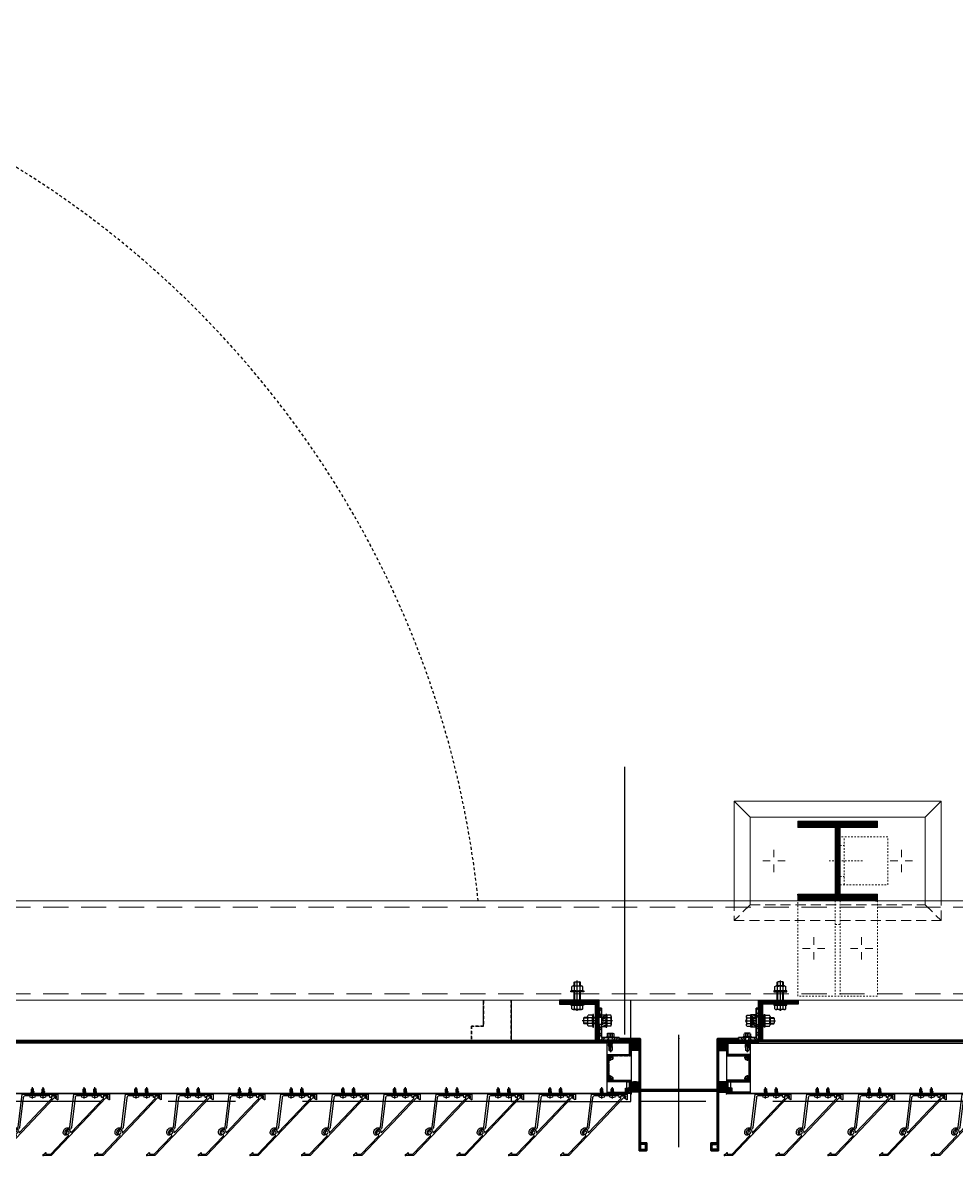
# Model space of a CAD drawing. Header units: millimetres. Extents: x -25371 to 2282244, y -90657 to 147824.
# Drawn here: x 1533170 to 1534343, y -5584 to -4162 of the extents above; entities that cross this region are included whole.
import ezdxf
from ezdxf.enums import TextEntityAlignment as Align

# ---------------------------------------------------------------- set-up
doc = ezdxf.new("R2010")
doc.units = ezdxf.units.MM
doc.set_wipeout_variables(frame=1)
for name, pattern in [('CENTER', [50.8, 31.75, -6.35, 6.35, -6.35]), ('HIDDEN', [9.525, 6.35, -3.175]), ('TA_GL_000.90000', [2.475, 0.9, -0.225, 0.225, -0.225, 0.9]), ('TA_HL_001.00000', [6.5, 3.55, -2.95]), ('XKITLINE00', [0]), ('XKITLINE02', [4, 2, -2])]:
    doc.linetypes.add(name, pattern=pattern)
for name, color, linetype in [('000 - 0_SYM_DWG_GRIDLINE_MAIN_COLOR_251', 7, 'Continuous'), ('000 - 0_SYM_DWG_SLOPE-SYM_TEXT_COLOR_3', 7, 'Continuous'), ('000 - EXISTING_BUILDING_MAIN_COLOR_1', 7, 'Continuous'), ('000 - EXISTING_BUILDING_MAIN_COLOR_2', 7, 'TA_HL_001.00000'), ('000 - EXISTING_STEEL-STRUCTURE_CUT_COLOR_4', 7, 'Continuous'), ('000 - EXISTING_STEEL-STRUCTURE_HATCH_', 7, 'Continuous'), ('000 - EXISTING_STEEL-STRUCTURE_HIDDEN_', 7, 'Continuous'), ('000 - EXISTING_STEEL-STRUCTURE_MAIN_COLOR_1', 7, 'Continuous'), ('000 - EXISTING_STEEL-STRUCTURE_MAIN_COLOR_2', 7, 'Continuous'), ('000 - EXISTING_STEEL-STRUCTURE_MAIN_COLOR_3', 7, 'Continuous'), ('000 - EXISTING_STEEL-STRUCTURE_WIPEOUT_', 7, 'Continuous'), ('000 - GRID', 7, 'CENTER'), ('000 - STRUCTURE_STEEL_ACCESORIES_MAIN_COLOR_2', 7, 'Continuous'), ('000 - STRUCTURE_STEEL_ACCESORIES_WIPEOUT_', 7, 'Continuous'), ('010 - ASPG_ACCESSORIES_HATCH_', 7, 'Continuous'), ('010 - ASPG_ACCESSORIES_MAIN_COLOR_1', 7, 'Continuous'), ('010 - ASPG_ACCESSORIES_SUB_COLOR_1', 7, 'Continuous'), ('010 - ASPG_ACCESSORIES_SUB_COLOR_2', 7, 'Continuous'), ('010 - ASPG_ACCESSORIES_SYMBOL_', 7, 'Continuous'), ('010 - ASPG_ACCESSORIES_WIPEOUT_', 7, 'Continuous'), ('010 - ASPG_EXTR_MAIN_COLOR_2', 7, 'Continuous'), ('010 - ASPG_FASTERN_MAIN_COLOR_1', 7, 'Continuous'), ('010 - ASPG_FASTERN_SUB_COLOR_2', 7, 'Continuous'), ('010 - ASPG_FASTERN_SUB_COLOR_3', 7, 'Continuous'), ('010 - ASPG_FRAMING_CUT_COLOR_4', 7, 'Continuous'), ('010 - ASPG_FRAMING_HATCH_', 7, 'Continuous'), ('010 - ASPG_FRAMING_MAIN_COLOR_2', 7, 'Continuous'), ('010 - ASPG_FRAMING_SUB_COLOR_2', 7, 'Continuous'), ('010 - ASPG_FRAMING_WIPEOUT_', 7, 'Continuous'), ('BOLT & SCREW', 7, 'Continuous')]:
    doc.layers.add(name, color=color, linetype=linetype)
for name, color, linetype, plot in [('000 - EXISTING_STEEL-STRUCTURE_DEF_SUB', 7, 'Continuous', False), ('010 - ASPG_EXTR_DEF_SUB', 7, 'Continuous', False), ('010 - ASPG_FASTERN_DEF_SUB', 7, 'Continuous', False), ('010 - ASPG_FRAMING_DEF_SUB', 7, 'Continuous', False)]:
    doc.layers.add(name, color=color, linetype=linetype, plot=plot)
doc.layers.add('12-GRID', color=7, linetype='CENTER', lineweight=13)
doc.layers.add('SCREW', color=7, linetype='Continuous', lineweight=5)
doc.styles.add('Arial', font='arial.ttf', dxfattribs={"height": 300})
doc.styles.add('TA', font='', dxfattribs={"height": 4.5})
doc.styles.get('TA').set_extended_font_data('Cordia New')
pattern_1 = [(270, (1257419.24324, -520041.6224), (0.65495992507, -1.1344238721), [0.7562825814, -1.5125651628]), (30, (1257419.24324, -520041.6224), (0.65495992936, 1.1344238696), [0.7562825814, -1.5125651628]), (330, (1257419.24324, -520041.6224), (1.30991985442, -2.48e-09), [-1.5125651628, 0.7562825814])]
pattern_2 = [(315, (1257419.4929, -520021.6224), (1.3369313545, 1.3369313545), []), (45, (1257419.4929, -520021.6224), (-1.3369313545, 1.3369313545), [])]
pattern_3 = [(270, (1257419.4425, -520043.9224), (0.65495992507, -1.1344238721), [0.7562825814, -1.5125651628]), (30, (1257419.4425, -520043.9224), (0.65495992936, 1.1344238696), [0.7562825814, -1.5125651628]), (330, (1257419.4425, -520043.9224), (1.30991985442, -2.48e-09), [-1.5125651628, 0.7562825814])]
pattern_4 = [(315, (1257419.1929, -520023.9224), (1.3369313545, 1.3369313545), []), (45, (1257419.1929, -520023.9224), (-1.3369313545, 1.3369313545), [])]
pattern_5 = [(45, (68845973.911, -106253.634), (-4.0411152545, 4.0411152545), []), (45, (68845976.6053, -106253.634), (-4.0411152545, 4.0411152545), [])]

# ---------------------------------------------------------------- blocks, each defined once
blk = doc.blocks.new('*U334')
at = {"layer": '000 - 0_SYM_DWG_GRIDLINE_MAIN_COLOR_251', "color": 7, "linetype": 'ByBlock', "ltscale": 5}
blk.add_line((2, 0), (-340.667, 0), dxfattribs=at)
at = {"color": 7, "style": 'TA', "flags": 1}
blk.add_attdef('LOCATION', (6, -6), '', height=4.5, rotation=270, dxfattribs=at)
at = {"layer": '000 - 0_SYM_DWG_SLOPE-SYM_TEXT_COLOR_3', "color": 7, "style": 'Arial'}
blk.add_attdef('GRID-HEAD', text='', height=4, rotation=360, dxfattribs=at).set_placement((21.736, 0), align=Align.MIDDLE_CENTER)
blk = doc.blocks.new('C-1-VS01_REV00_20260615-121114_LOPF_DIMS')
at = {"layer": '000 - GRID', "color": 7, "linetype": 'TA_GL_000.90000', "xscale": 75, "yscale": 75, "zscale": 75}
blk.add_blockref('*U334', (13000, 3300), dxfattribs=at)
blk = doc.blocks.new('*U2483')
at = {"layer": '12-GRID', "color": 7, "linetype": 'CENTER'}
for p, q in [((0, -6.2), (0, 2.2)), ((-4.2, -2), (4.2, -2))]:
    blk.add_line(p, q, dxfattribs=at)
at = {"layer": 'BOLT & SCREW', "color": 7}
for p, q in [((-0.6, -1.8), (-1.8, -1.6)), ((-0.6, -2.2), (-1.8, -2.4)), ((-0.5, -1.8), (-0.9, -1.6)), ((-0.5, -2.2), (-0.9, -2.4)), ((-0.2, -1.4), (-0.4, -0.2)), ((-0.2, -1.5), (-0.4, -1.1)), ((-0.2, -2.5), (-0.4, -2.9)), ((-0.2, -2.6), (-0.4, -3.8)), ((0.2, -1.4), (0.4, -0.2)), ((0.2, -1.5), (0.4, -1.1)), ((0.4, -2.9), (0.2, -2.5)), ((0.2, -2.6), (0.4, -3.8)), ((0.5, -1.8), (0.9, -1.6)), ((0.5, -2.2), (0.9, -2.4)), ((0.6, -1.8), (1.8, -1.6)), ((0.6, -2.2), (1.8, -2.4))]:
    blk.add_line(p, q, dxfattribs=at)
for points in [[(-1.8, -1.6), (-0.9, -1.6, 0.414214), (-0.4, -1.1), (-0.4, -0.2), (0.4, -0.2), (0.4, -1.1, 0.414214), (0.9, -1.6), (1.8, -1.6), (1.8, -2.4), (0.9, -2.4, 0.414214), (0.4, -2.9), (0.4, -3.8), (-0.4, -3.8), (-0.4, -2.9, 0.414214), (-0.9, -2.4), (-1.8, -2.4)], [(0.2, -2.5, -0.414214), (0.5, -2.2), (0.6, -2.2), (0.6, -1.8), (0.5, -1.8, -0.414214), (0.2, -1.5), (0.2, -1.4), (-0.2, -1.4), (-0.2, -1.5, -0.414214), (-0.5, -1.8), (-0.6, -1.8), (-0.6, -2.2), (-0.5, -2.2, -0.414214), (-0.2, -2.5), (-0.2, -2.6), (0.2, -2.6)]]:
    blk.add_lwpolyline(points, format="xyb", close=True, dxfattribs=at)
blk.add_circle((0, -2), 3.5, dxfattribs=at)
blk = doc.blocks.new('000_ASPG_TYP_FILES_20260218-010703_FRAME_EXTR_')
at = {"layer": '010 - ASPG_FRAMING_HATCH_'}
h = blk.add_hatch(dxfattribs=at)
h.set_pattern_fill('ANSI32', scale=0.1, angle=180)
edge = h.paths.add_edge_path()
edge.add_line((2, 16), (2, 2))
edge.add_line((2, 2), (39.7, 2))
edge.add_arc((39.7, 1.7), 0.3, 0, 90, ccw=False)
edge.add_line((40, 1.7), (40, 0.3))
edge.add_arc((39.7, 0.3), 0.3, -90, 0, ccw=False)
edge.add_line((39.7, 0), (0.3, 0))
edge.add_arc((0.3, 0.3), 0.3, 180, 270, ccw=False)
edge.add_line((0, 0.3), (0, 17.7))
edge.add_arc((0.3, 17.7), 0.3, 90, 180, ccw=False)
edge.add_line((0.3, 18), (22.6, 18))
edge.add_arc((22.6, 18.5), 0.5, 270, 380.2095)
edge.add_arc((26.2, 19.8), 3.35, 182.0638, 200.2095, ccw=False)
edge.add_arc((23.6, 19.7), 0.76, 2.0638, 182.0638, ccw=False)
edge.add_arc((26.2, 19.8), 1.83, 182.0638, 447.9362)
edge.add_arc((26.3, 22.4), 0.76, 87.9362, 267.9362, ccw=False)
edge.add_arc((26.2, 19.8), 3.35, 69.7905, 87.9362, ccw=False)
edge.add_arc((27.5, 23.4), 0.5, 249.7905, 360)
edge.add_line((28, 23.4), (28, 26.7))
edge.add_line((28, 26.7), (28.5, 27.2))
edge.add_line((28.5, 27.2), (28, 27.7))
edge.add_line((28, 27.7), (28, 38.6))
edge.add_line((28, 38.6), (28.5, 39.1))
edge.add_line((28.5, 39.1), (28, 39.6))
edge.add_line((28, 39.6), (28, 42.9))
edge.add_arc((27.5, 42.9), 0.5, 0, 110.2095)
edge.add_arc((26.2, 46.5), 3.35, 272.0638, 290.2095, ccw=False)
edge.add_arc((26.3, 43.9), 0.76, 92.0638, 272.0638, ccw=False)
edge.add_arc((26.2, 46.5), 1.83, 272.0638, 537.9362)
edge.add_arc((23.6, 46.6), 0.76, 177.9362, 357.9362, ccw=False)
edge.add_arc((26.2, 46.5), 3.35, 159.7905, 177.9362, ccw=False)
edge.add_arc((22.6, 47.8), 0.5, 339.7905, 450)
edge.add_line((22.6, 48.3), (0.3, 48.3))
edge.add_arc((0.3, 48.6), 0.3, 180, 270, ccw=False)
edge.add_line((0, 48.6), (0, 60))
edge.add_arc((0.3, 60), 0.3, 90, 180, ccw=False)
edge.add_line((0.3, 60.3), (5, 60.3))
edge.add_line((5, 60.3), (5, 65))
edge.add_arc((5.3, 65), 0.3, 90, 180, ccw=False)
edge.add_line((5.3, 65.3), (30, 65.3))
edge.add_line((30, 65.3), (30, 63.6))
edge.add_arc((29.7, 63.6), 0.3, -90, 0, ccw=False)
edge.add_line((29.7, 63.3), (7.3, 63.3))
edge.add_arc((7.3, 63), 0.3, 90, 180)
edge.add_line((7, 63), (7, 58.3))
edge.add_line((7, 58.3), (2.3, 58.3))
edge.add_arc((2.3, 58), 0.3, 90, 180)
edge.add_line((2, 58), (2, 50.6))
edge.add_arc((2.3, 50.6), 0.3, 180, 270)
edge.add_line((2.3, 50.3), (29.7, 50.3))
edge.add_arc((29.7, 50), 0.3, 0, 90, ccw=False)
edge.add_line((30, 50), (30, 26.7))
edge.add_line((30, 26.7), (30, 16.3))
edge.add_arc((29.7, 16.3), 0.3, -90, 0, ccw=False)
edge.add_line((29.7, 16), (2, 16))
at = {"layer": '010 - ASPG_FRAMING_CUT_COLOR_4', "color": 7}
blk.add_lwpolyline([(2, 16), (2, 2), (39.7, 2, -0.414214), (40, 1.7), (40, 0.3, -0.414214), (39.7, 0), (0.3, 0, -0.414214), (0, 0.3), (0, 17.7, -0.414214), (0.3, 18), (22.6, 18, 0.52173), (23, 18.7, -0.079342), (22.8, 19.7, -1), (24.3, 19.8, 2.296346), (26.2, 21.7, -1), (26.3, 23.2, -0.079342), (27.3, 23, 0.52173), (28, 23.4), (28, 26.7), (28.5, 27.2), (28, 27.7), (28, 38.6), (28.5, 39.1), (28, 39.6), (28, 42.9, 0.52173), (27.3, 43.3, -0.079342), (26.3, 43.1, -1), (26.2, 44.6, 2.296346), (24.3, 46.5, -1), (22.8, 46.6, -0.079342), (23, 47.6, 0.52173), (22.6, 48.3), (0.3, 48.3, -0.414214), (0, 48.6), (0, 60, -0.414214), (0.3, 60.3), (5, 60.3), (5, 65, -0.414214), (5.3, 65.3), (30, 65.3), (30, 63.6, -0.414214), (29.7, 63.3), (7.3, 63.3, 0.414214), (7, 63), (7, 58.3), (2.3, 58.3, 0.414214), (2, 58), (2, 50.6, 0.414214), (2.3, 50.3), (29.7, 50.3, -0.414214), (30, 50), (30, 26.7), (30, 16.3, -0.414214), (29.7, 16)], format="xyb", close=True, dxfattribs=at)
at = {"color": 7}
for p in [(26.2, 48.5), (26.2, 21.8)]:
    blk.add_blockref('*U2483', p, dxfattribs=at)
blk = doc.blocks.new('*U2490')
at = {"layer": '010 - ASPG_FRAMING_HATCH_', "transparency": 33554585}
h = blk.add_hatch(dxfattribs=at)
h.set_pattern_fill('ANSI32', scale=0.25)
edge = h.paths.add_edge_path()
edge.add_line((2, -50), (2, -75))
edge.add_line((2, -75), (0, -75))
edge.add_line((0, -75), (0, -49))
edge.add_arc((1, -49), 1, 90, 180, ccw=False)
edge.add_line((1, -48), (63, -48))
edge.add_arc((63, -47), 1, 270, 360)
edge.add_line((64, -47), (64, 47))
edge.add_arc((63, 47), 1, 0, 90)
edge.add_line((63, 48), (1, 48))
edge.add_arc((1, 49), 1, 180, 270, ccw=False)
edge.add_line((0, 49), (0, 75))
edge.add_line((0, 75), (2, 75))
edge.add_line((2, 75), (2, 50))
edge.add_line((2, 50), (141, 50))
edge.add_line((141, 50), (141, 41))
edge.add_arc((140, 41), 1, 270, 360, ccw=False)
edge.add_line((140, 40), (132, 40))
edge.add_arc((132, 41), 1, 180, 270, ccw=False)
edge.add_line((131, 41), (131, 47))
edge.add_arc((130, 47), 1, 0, 90)
edge.add_line((130, 48), (67, 48))
edge.add_arc((67, 47), 1, 90, 180)
edge.add_line((66, 47), (66, -47))
edge.add_arc((67, -47), 1, 180, 270)
edge.add_line((67, -48), (130, -48))
edge.add_arc((130, -47), 1, 270, 360)
edge.add_line((131, -47), (131, -41))
edge.add_arc((132, -41), 1, 90, 180, ccw=False)
edge.add_line((132, -40), (140, -40))
edge.add_arc((140, -41), 1, 0, 90, ccw=False)
edge.add_line((141, -41), (141, -50))
edge.add_line((141, -50), (2, -50))
h.paths.add_polyline_path([(139, 48), (139, 42), (133, 42), (133, 48)], flags=16)
h.paths.add_polyline_path([(139, -48), (139, -42), (133, -42), (133, -48)], flags=16)
at = {"layer": '010 - ASPG_FRAMING_HATCH_'}
h = blk.add_hatch(dxfattribs=at)
h.set_pattern_fill('ANSI37', scale=0.595498, angle=-90)
h.set_pattern_definition(pattern_4)
edge = h.paths.add_edge_path()
edge.add_ellipse((11.5, 55), major_axis=(0, -5), ratio=0.644482, start_angle=180, end_angle=360, ccw=False)
edge.add_line((11.5, 60), (2, 60))
edge.add_arc((-7.9, 55), 11.1, -26.7963, 26.7963, ccw=False)
edge.add_line((2, 50), (11.5, 50))
h = blk.add_hatch(dxfattribs=at)
h.set_pattern_fill('HONEY', scale=0.238199, angle=-90)
h.set_pattern_definition(pattern_3)
edge = h.paths.add_edge_path()
edge.add_ellipse((11.8, 55), major_axis=(0, -5), ratio=0.644482, start_angle=0, end_angle=360, ccw=False)
h = blk.add_hatch(dxfattribs=at)
h.set_pattern_fill('HONEY', scale=0.238199, angle=-90)
h.set_pattern_definition(pattern_1)
edge = h.paths.add_edge_path()
edge.add_ellipse((57.5, 55), major_axis=(0, -5), ratio=0.644482, start_angle=0, end_angle=360)
h = blk.add_hatch(dxfattribs=at)
h.set_pattern_fill('ANSI37', scale=0.595498, angle=-90)
h.set_pattern_definition(pattern_2)
edge = h.paths.add_edge_path()
edge.add_ellipse((57.8, 55), major_axis=(0, -5), ratio=0.644482, start_angle=0, end_angle=180)
edge.add_line((57.8, 60), (62, 60))
edge.add_arc((62, 60.3), 0.3, -90, 0)
edge.add_line((62.3, 60.3), (62.3, 61))
edge.add_line((62.3, 61), (61.8, 61.5))
edge.add_line((61.8, 61.5), (62.3, 62))
edge.add_line((62.3, 62), (61.8, 62.5))
edge.add_line((61.8, 62.5), (62.3, 63))
edge.add_line((62.3, 63), (61.8, 63.5))
edge.add_line((61.8, 63.5), (62.3, 64))
edge.add_line((62.3, 64), (62.3, 65))
edge.add_line((62.3, 65), (63.3, 65))
edge.add_line((63.3, 65), (63.8, 65.5))
edge.add_line((63.8, 65.5), (64.3, 65))
edge.add_line((64.3, 65), (64.8, 65.5))
edge.add_line((64.8, 65.5), (65.3, 65))
edge.add_line((65.3, 65), (65.8, 65.5))
edge.add_line((65.8, 65.5), (66.3, 65))
edge.add_line((66.3, 65), (67, 65))
edge.add_arc((67, 65.3), 0.3, -90, 0)
edge.add_line((67.3, 65.3), (67.3, 60))
edge.add_arc((77.2, 55), 11.1, 153.2037, 206.7963)
edge.add_line((67.3, 50), (57.8, 50))
h = blk.add_hatch(dxfattribs=at)
h.set_pattern_fill('ANSI37', scale=0.595498, angle=-90)
h.set_pattern_definition(pattern_4)
edge = h.paths.add_edge_path()
edge.add_ellipse((11.5, -55), major_axis=(0, 5), ratio=0.644482, start_angle=0, end_angle=180)
edge.add_line((11.5, -60), (2, -60))
edge.add_arc((-7.9, -55), 11.1, 333.2037, 386.7963)
edge.add_line((2, -50), (11.5, -50))
h = blk.add_hatch(dxfattribs=at)
h.set_pattern_fill('HONEY', scale=0.238199, angle=-90)
h.set_pattern_definition(pattern_3)
edge = h.paths.add_edge_path()
edge.add_ellipse((11.8, -55), major_axis=(0, 5), ratio=0.644482, start_angle=0, end_angle=360)
h = blk.add_hatch(dxfattribs=at)
h.set_pattern_fill('HONEY', scale=0.238199, angle=-90)
h.set_pattern_definition(pattern_1)
edge = h.paths.add_edge_path()
edge.add_ellipse((57.5, -55), major_axis=(0, 5), ratio=0.644482, start_angle=0, end_angle=360, ccw=False)
h = blk.add_hatch(dxfattribs=at)
h.set_pattern_fill('ANSI37', scale=0.595498, angle=-90)
h.set_pattern_definition(pattern_2)
edge = h.paths.add_edge_path()
edge.add_ellipse((57.8, -55), major_axis=(0, 5), ratio=0.644482, start_angle=180, end_angle=360, ccw=False)
edge.add_line((57.8, -60), (62, -60))
edge.add_arc((62, -60.3), 0.3, 360, 450, ccw=False)
edge.add_line((62.3, -60.3), (62.3, -61))
edge.add_line((62.3, -61), (61.8, -61.5))
edge.add_line((61.8, -61.5), (62.3, -62))
edge.add_line((62.3, -62), (61.8, -62.5))
edge.add_line((61.8, -62.5), (62.3, -63))
edge.add_line((62.3, -63), (61.8, -63.5))
edge.add_line((61.8, -63.5), (62.3, -64))
edge.add_line((62.3, -64), (62.3, -65))
edge.add_line((62.3, -65), (63.3, -65))
edge.add_line((63.3, -65), (63.8, -65.5))
edge.add_line((63.8, -65.5), (64.3, -65))
edge.add_line((64.3, -65), (64.8, -65.5))
edge.add_line((64.8, -65.5), (65.3, -65))
edge.add_line((65.3, -65), (65.8, -65.5))
edge.add_line((65.8, -65.5), (66.3, -65))
edge.add_line((66.3, -65), (67, -65))
edge.add_arc((67, -65.3), 0.3, 360, 450, ccw=False)
edge.add_line((67.3, -65.3), (67.3, -60))
edge.add_arc((77.2, -55), 11.1, 153.2037, 206.7963, ccw=False)
edge.add_line((67.3, -50), (57.8, -50))
at = {"layer": '010 - ASPG_FASTERN_DEF_SUB', "color": 7}
blk.add_point((0, 0), dxfattribs=at)
at = {"layer": '010 - ASPG_FRAMING_CUT_COLOR_4', "color": 7}
blk.add_lwpolyline([(2, -50), (2, -75), (0, -75), (0, -49, -0.414214), (1, -48), (63, -48, 0.414214), (64, -47), (64, 47, 0.414214), (63, 48), (1, 48, -0.414214), (0, 49), (0, 75), (2, 75), (2, 50), (141, 50), (141, 41, -0.414214), (140, 40), (132, 40, -0.414214), (131, 41), (131, 47, 0.414214), (130, 48), (67, 48, 0.414214), (66, 47), (66, -47, 0.414214), (67, -48), (130, -48, 0.414214), (131, -47), (131, -41, -0.414214), (132, -40), (140, -40, -0.414214), (141, -41), (141, -50)], format="xyb", close=True, dxfattribs=at)
for points in [[(139, 48), (139, 42), (133, 42), (133, 48)], [(139, -48), (139, -42), (133, -42), (133, -48)]]:
    blk.add_lwpolyline(points, close=True, dxfattribs=at)
at = {"layer": '010 - ASPG_FRAMING_DEF_SUB', "color": 7, "transparency": 33554508}
blk.add_line((136.5, 0), (-4.5, 0), dxfattribs=at)
at = {"layer": '010 - ASPG_FRAMING_DEF_SUB', "color": 7, "transparency": 33554457}
for points in [[(2, 50), (15, 50), (15, 60), (2, 60)], [(54.3, 50), (67.3, 50), (67.3, 65.5), (54.3, 65.5)], [(2, -50), (15, -50), (15, -60), (2, -60)], [(54.3, -50), (67.3, -50), (67.3, -65.5), (54.3, -65.5)]]:
    blk.add_lwpolyline(points, close=True, dxfattribs=at)
at = {"layer": '010 - ASPG_FRAMING_SUB_COLOR_2', "color": 7}
for points in [[(11.8, 50), (2, 50, 0.238199), (2, 60), (11.8, 60)], [(57.5, 50), (67.3, 50, -0.238199), (67.3, 60), (67.3, 65.3, -0.414214), (67, 65), (66.3, 65), (65.8, 65.5), (65.3, 65), (64.8, 65.5), (64.3, 65), (63.8, 65.5), (63.3, 65), (62.3, 65), (62.3, 64), (61.8, 63.5), (62.3, 63), (61.8, 62.5), (62.3, 62), (61.8, 61.5), (62.3, 61), (62.3, 60.3, -0.414214), (62, 60), (57.5, 60)], [(11.8, -50), (2, -50, -0.238199), (2, -60), (11.8, -60)], [(57.5, -50), (67.3, -50, 0.238199), (67.3, -60), (67.3, -65.3, 0.414214), (67, -65), (66.3, -65), (65.8, -65.5), (65.3, -65), (64.8, -65.5), (64.3, -65), (63.8, -65.5), (63.3, -65), (62.3, -65), (62.3, -64), (61.8, -63.5), (62.3, -63), (61.8, -62.5), (62.3, -62), (61.8, -61.5), (62.3, -61), (62.3, -60.3, 0.414214), (62, -60), (57.5, -60)]]:
    blk.add_lwpolyline(points, format="xyb", dxfattribs=at)
at = {"layer": '010 - ASPG_FRAMING_SUB_COLOR_2', "color": 7, "extrusion": (0, 0, -1)}
for centre, major_axis in [((11.8, 55), (0, -5)), ((57.5, -55), (0, 5))]:
    blk.add_ellipse(centre, major_axis=major_axis, ratio=0.644482, dxfattribs=at)
at = {"layer": '010 - ASPG_FRAMING_SUB_COLOR_2', "color": 7}
for centre, major_axis in [((57.5, 55), (0, -5)), ((11.8, -55), (0, 5))]:
    blk.add_ellipse(centre, major_axis=major_axis, ratio=0.644482, dxfattribs=at)
blk = doc.blocks.new('PZG35-9D5')
at = {"layer": '010 - ASPG_FASTERN_MAIN_COLOR_1', "color": 7}
for p, q in [((-1.4, 0), (-1.4, -1.1)), ((0, 3.7), (0, -10.5)), ((1.4, 0), (1.4, -0.6)), ((-1.9, -1.4), (1.9, -0.9)), ((-1.9, -1.4), (-1.4, -1.1)), ((-1.9, -1.4), (-1.4, -1.7)), ((-1.9, -2.7), (1.9, -2.2)), ((-1.9, -2.7), (-1.4, -2.4)), ((-1.9, -2.7), (-1.4, -3)), ((-1.9, -4), (-1.4, -3.7)), ((-1.9, -4), (-1, -3.9)), ((-1.9, -4), (-1.4, -4.3)), ((-1.4, -1.1), (1.4, -0.6)), ((-1.4, -1.7), (1.4, -1.2)), ((-1.4, -1.7), (-1.4, -2.4)), ((-1.4, -2.4), (1.4, -1.9)), ((-1.4, -3), (1.4, -2.5)), ((-1.4, -3), (-1.4, -3.7)), ((-1.4, -3.7), (-0.8, -3.6)), ((-1.4, -4.3), (-1.4, -8.1)), ((-1.4, -4.3), (-1.2, -4.3)), ((0, -9.5), (-1.4, -8.1)), ((0, -9.5), (1.4, -8.1)), ((0.6, -3.3), (1.4, -3.2)), ((0.7, -3.7), (1.9, -3.5)), ((0.7, -3.9), (1.4, -3.8)), ((0.7, -4.6), (1.4, -4.5)), ((0.7, -5), (1.9, -4.8)), ((0.7, -5.2), (1.4, -5.1)), ((1.9, -0.9), (1.4, -0.6)), ((1.9, -0.9), (1.4, -1.2)), ((1.4, -1.2), (1.4, -1.9)), ((1.9, -2.2), (1.4, -1.9)), ((1.9, -2.2), (1.4, -2.5)), ((1.4, -2.5), (1.4, -3.2)), ((1.9, -3.5), (1.4, -3.2)), ((1.9, -3.5), (1.4, -3.8)), ((1.4, -3.8), (1.4, -4.5)), ((1.9, -4.8), (1.4, -4.5)), ((1.9, -4.8), (1.4, -5.1)), ((1.4, -5.1), (1.4, -8.1))]:
    blk.add_line(p, q, dxfattribs=at)
blk.add_lwpolyline([(0, -9.5), (0.7, -5.2), (0.7, -3.6, 0.417657), (0.4, -3.3, 0.108102), (-0.8, -3.6), (-1.4, -4.7)], format="xyb", dxfattribs=at)
blk = doc.blocks.new('*U2484')
at = {"layer": 'SCREW', "color": 7}
blk.add_lwpolyline([(3, 1.8, 0.09906), (0.8, 2.5), (0.8, 2.3), (-0.8, 2.3), (-0.8, 2.5, 0.09906), (-3, 1.8, 0.266588), (-3.5, 1), (-3.5, 0.2, 0.414214), (-3.3, 0), (3.3, 0, 0.414214), (3.5, 0.2), (3.5, 1, 0.266588)], format="xyb", close=True, dxfattribs=at)
blk.add_blockref('PZG35-9D5', (0, 0), dxfattribs=at)
blk = doc.blocks.new('*U2491')
at = {"color": 7}
blk.add_point((0, 0), dxfattribs=at)
at = {"layer": '010 - ASPG_ACCESSORIES_MAIN_COLOR_1', "color": 7}
blk.add_lwpolyline([(-39.7, -0.6, 0.414214), (-40, -0.9), (-40, -7.4, 0.57735), (-39.7, -7.6), (-36.6, -5.8, 0.767327), (-36.8, -5.3), (-37.9, -5.3, -0.414214), (-38.2, -5), (-38.2, -2.8, -0.414214), (-38, -2.6), (-32.2, -2.6, -0.388879), (-32, -2.8), (-31.8, -4.3, 0.388879), (-31.3, -4.8), (-30.3, -4.8, 0.414214), (-30, -4.5), (-30, -2.9, -0.414214), (-29.7, -2.6), (0.4, -2.6, -0.378969), (3.4, -5.2), (8, -42.5, 0.446593), (11.6, -45.1, -0.489802), (16.1, -48.7), (16.1, -49.4, -0.18248), (15.8, -50, -0.267949), (15.3, -50.2, 1.122115), (15.1, -52.3, 0.405004), (18.1, -49.4), (18.1, -48.7, 0.489805), (11.2, -43.1, -0.446597), (9.9, -42.3), (4.9, -0.8, 0.364176), (4.6, -0.6)], format="xyb", close=True, dxfattribs=at)
at = {"layer": '010 - ASPG_EXTR_DEF_SUB', "color": 7}
for p in [(-40, -0.5), (43.4, -76.9), (43.4, -77.5)]:
    blk.add_point(p, dxfattribs=at)
at = {"layer": '010 - ASPG_EXTR_MAIN_COLOR_2', "color": 7}
blk.add_lwpolyline([(11.4, -48.2), (11.5, -47.4), (12.2, -47.6), (12.3, -46.8, -0.535538), (14.2, -49.2, 0.991572), (15.7, -49.6, 1.157025), (8.8, -48.8, -0.688558), (8.3, -49), (-17.1, -22.2), (-32.3, -6.1), (-32.3, -2.9, 0.414312), (-32.6, -2.6), (-37.5, -2.6, 0.414116), (-37.8, -2.9), (-37.8, -4.3, 0.414214), (-37.5, -4.6), (-36, -4.6, -0.205895), (-35.8, -4.7), (33.2, -77.5), (43.1, -77.5, 0.668179), (43.4, -77), (40.5, -74.2, 0.668179), (40, -74.4), (40, -76), (33.9, -76), (11.9, -52.8, -0.558354), (12.1, -52, 0.766275), (12, -50.4, -0.438583), (10.7, -48.1)], format="xyb", close=True, dxfattribs=at)
at = {"layer": 'SCREW', "color": 7, "rotation": 180}
for p in [(-21.6, -2.5), (-8.2, -2.5)]:
    blk.add_blockref('*U2484', p, dxfattribs=at)
blk = doc.blocks.new('*U1816')
at = {"color": 7}
blk.add_wipeout([(1182, 4), (60, 4), (60, 69.3), (1182, 69.3)], dxfattribs=at).dxf.layer = '010 - ASPG_FRAMING_WIPEOUT_'
blk.add_point((60, 69.5), dxfattribs=at)
at = {"layer": '010 - ASPG_FRAMING_MAIN_COLOR_2', "color": 7}
blk.add_lwpolyline([(1152, 69.3), (90, 69.3), (90, 6), (1152, 6)], close=True, dxfattribs=at)
at = {"layer": '010 - ASPG_FRAMING_SUB_COLOR_2', "color": 7}
for points in [[(1182, 4), (60, 4), (60, 69.3), (1182, 69.3)], [(60, 2), (60, 4), (1182, 4), (1182, 2)]]:
    blk.add_lwpolyline(points, close=True, dxfattribs=at)
at = {"color": 7, "rotation": 180}
for p in [(100.8, 69.3), (165.8, 69.3), (230.8, 69.3), (295.8, 69.3), (360.8, 69.3)]:
    blk.add_blockref('*U2491', p, dxfattribs=at)
at = {"color": 7, "transparency": 33554559, "xscale": -1, "rotation": 270}
blk.add_blockref('*U2490', (0, 0), dxfattribs=at)
at = {"color": 7}
blk.add_blockref('000_ASPG_TYP_FILES_20260218-010703_FRAME_EXTR_', (60, 4), dxfattribs=at)
blk = doc.blocks.new('*U2157')
at = {"color": 7}
blk.add_wipeout([(1440, 4), (60, 4), (60, 69.3), (1440, 69.3)], dxfattribs=at).dxf.layer = '010 - ASPG_FRAMING_WIPEOUT_'
blk.add_point((60, 69.5), dxfattribs=at)
at = {"layer": '010 - ASPG_FRAMING_MAIN_COLOR_2', "color": 7}
blk.add_lwpolyline([(1410, 69.3), (90, 69.3), (90, 6), (1410, 6)], close=True, dxfattribs=at)
at = {"layer": '010 - ASPG_FRAMING_SUB_COLOR_2', "color": 7}
for points in [[(1440, 4), (60, 4), (60, 69.3), (1440, 69.3)], [(60, 2), (60, 4), (1440, 4), (1440, 2)]]:
    blk.add_lwpolyline(points, close=True, dxfattribs=at)
at = {"color": 7, "xscale": -1, "rotation": 180}
for p in [(105, 69.3), (170, 69.3), (235, 69.3), (300, 69.3), (365, 69.3), (430, 69.3), (495, 69.3), (560, 69.3), (625, 69.3), (690, 69.3), (755, 69.3), (820, 69.3)]:
    blk.add_blockref('*U2491', p, dxfattribs=at)
at = {"color": 7, "transparency": 33554559, "xscale": -1, "rotation": 270}
blk.add_blockref('*U2490', (0, 0), dxfattribs=at)
at = {"color": 7}
blk.add_blockref('000_ASPG_TYP_FILES_20260218-010703_FRAME_EXTR_', (60, 4), dxfattribs=at)
blk = doc.blocks.new('C-1-VS01_REV00_20260616-005436_LOPF_ASPG')
at = {"color": 7, "xscale": -1, "rotation": 180}
blk.add_blockref('*U1816', (8560, 3379.3), dxfattribs=at)
at = {"color": 7, "rotation": 180}
blk.add_blockref('*U2157', (8560, 3379.3), dxfattribs=at)
blk = doc.blocks.new('LOUVER DOOR - 1300x2150 mm-5354091-2505-01 EGRESS LEVEL PLAN')
at = {"layer": '000 - EXISTING_BUILDING_MAIN_COLOR_2', "color": 7}
for p, q in [((-650, 28.6), (-600, 28.6)), ((-650, -71.3), (-650, 28.6)), ((-600, 28.6), (-600, -26.3)), ((-615, -26.3), (-615, -71.3)), ((-600, -26.3), (-615, -26.3)), ((-615, -71.3), (-650, -71.3)), ((-612.9, -128.3), (-612.8, -129.5))]:
    blk.add_line(p, q, dxfattribs=at)
at = {"layer": '000 - EXISTING_BUILDING_MAIN_COLOR_2', "color": 7, "lineweight": 35}
for p, q in [((-650, 28.6), (-650, -71.3)), ((-600, 28.6), (-650, 28.6)), ((-600, -26.3), (-600, 28.6)), ((-615, -71.3), (-615, -26.3)), ((-615, -26.3), (-600, -26.3)), ((-650, -71.3), (-615, -71.3))]:
    blk.add_line(p, q, dxfattribs=at)
at = {"layer": '000 - EXISTING_BUILDING_MAIN_COLOR_2', "color": 7}
for start, end in [(180, 183.197), (183.5022, 270)]:
    blk.add_arc((615, -56.3), 1230, start, end, dxfattribs=at)
blk = doc.blocks.new('A$C4b8f3cd2')
at = {"layer": '000 - EXISTING_BUILDING_MAIN_COLOR_1', "color": 7}
for p, q in [((8499.5, 3450), (8349.5, 3450)), ((8349.5, 3450), (8349.5, 3375)), ((8499.5, 3375), (8499.5, 3450)), ((8349.5, 3375), (8349.5, 3300)), ((8499.5, 3300), (8499.5, 3375)), ((8349.5, 3300), (8499.5, 3300))]:
    blk.add_line(p, q, dxfattribs=at)
at = {"layer": '000 - EXISTING_BUILDING_MAIN_COLOR_2', "color": 7, "rotation": 180}
blk.add_blockref('LOUVER DOOR - 1300x2150 mm-5354091-2505-01 EGRESS LEVEL PLAN', (7699.5, 3368.6), dxfattribs=at)
blk = doc.blocks.new('C-1-VS01_REV00_20260628-183840_LOPF_STEEL-FRAME_')
at = {"layer": '000 - EXISTING_STEEL-STRUCTURE_HIDDEN_', "color": 7, "linetype": 'XKITLINE02', "lineweight": 0}
for p, q in [((8756.5, 3632.3), (8756.5, 3572.3)), ((8762.5, 3632.3), (8762.5, 3572.3)), ((8762.5, 3621.8), (8767.5, 3621.8)), ((8748.6, 3602.3), (8791.5, 3602.3)), ((8762.5, 3609.3), (8756.5, 3609.3)), ((8756.5, 3609.3), (8762.5, 3609.3)), ((8762.5, 3595.3), (8756.5, 3595.3)), ((8756.5, 3595.3), (8762.5, 3595.3)), ((8762.5, 3582.8), (8767.5, 3582.8))]:
    blk.add_line(p, q, dxfattribs=at)
at = {"layer": '000 - EXISTING_STEEL-STRUCTURE_HIDDEN_', "color": 7, "linetype": 'XKITLINE00', "lineweight": 0}
for p, q in [((8679.5, 3616.3), (8679.5, 3607)), ((8679.5, 3616.3), (8679.5, 3607)), ((8839.5, 3616.3), (8839.5, 3607)), ((8839.5, 3616.3), (8839.5, 3607)), ((8665.5, 3602.3), (8674.9, 3602.3)), ((8665.5, 3602.3), (8674.9, 3602.3)), ((8693.5, 3602.3), (8684.2, 3602.3)), ((8693.5, 3602.3), (8684.2, 3602.3)), ((8825.5, 3602.3), (8834.9, 3602.3)), ((8825.5, 3602.3), (8834.9, 3602.3)), ((8853.5, 3602.3), (8844.2, 3602.3)), ((8853.5, 3602.3), (8844.2, 3602.3)), ((8679.5, 3588.3), (8679.5, 3597.6)), ((8679.5, 3588.3), (8679.5, 3597.6)), ((8839.5, 3588.3), (8839.5, 3597.6)), ((8839.5, 3588.3), (8839.5, 3597.6))]:
    blk.add_line(p, q, dxfattribs=at)
at = {"layer": '000 - EXISTING_STEEL-STRUCTURE_MAIN_COLOR_1', "color": 7, "linetype": 'XKITLINE02', "lineweight": 0}
blk.add_line((8767.5, 3572.3), (8767.5, 3632.3), dxfattribs=at)
blk.add_lwpolyline([(8762.5, 3572.3), (8822.5, 3572.3), (8822.5, 3632.3), (8762.5, 3632.3)], dxfattribs=at)
at = {"layer": '000 - EXISTING_STEEL-STRUCTURE_MAIN_COLOR_2', "color": 7, "lineweight": 0}
for p, q in [((8629.5, 3677.3), (8649.5, 3657.3)), ((8889.5, 3677.3), (8869.5, 3657.3))]:
    blk.add_line(p, q, dxfattribs=at)
at = {"color": 7}
blk.add_wipeout([(9702, 3552.3), (9702, 3427.3), (6999.5, 3427.3), (6999.5, 3552.3)], dxfattribs=at).dxf.layer = '000 - EXISTING_STEEL-STRUCTURE_WIPEOUT_'
at = {"layer": '000 - EXISTING_STEEL-STRUCTURE_HATCH_'}
h = blk.add_hatch(dxfattribs=at)
h.set_pattern_fill('ANSI32', scale=0.1)
h.set_pattern_definition([(45, (-1525702.158, 8816.5843), (-0.6735192091, 0.6735192091), []), (45, (-1525701.709, 8816.5843), (-0.6735192091, 0.6735192091), [])])
h.paths.add_polyline_path([(8709.5, 3552.3), (8709.5, 3560.3), (8756.5, 3560.3), (8756.5, 3644.3), (8709.5, 3644.3), (8709.5, 3652.3), (8809.5, 3652.3), (8809.5, 3644.3), (8762.5, 3644.3), (8762.5, 3560.3), (8809.5, 3560.3), (8809.5, 3552.3)])
at = {"layer": '000 - EXISTING_STEEL-STRUCTURE_CUT_COLOR_4', "color": 7, "lineweight": 0}
blk.add_lwpolyline([(8709.5, 3552.3), (8709.5, 3560.3), (8756.5, 3560.3), (8756.5, 3644.3), (8709.5, 3644.3), (8709.5, 3652.3), (8809.5, 3652.3), (8809.5, 3644.3), (8762.5, 3644.3), (8762.5, 3560.3), (8809.5, 3560.3), (8809.5, 3552.3)], close=True, dxfattribs=at)
at = {"layer": '000 - EXISTING_STEEL-STRUCTURE_DEF_SUB', "color": 7}
blk.add_line((8492, 3384.1), (8492, 3720.5), dxfattribs=at)
at = {"layer": '000 - EXISTING_STEEL-STRUCTURE_HATCH_', "color": 7, "linetype": 'XKITLINE02', "lineweight": 0}
for p, q in [((8756.5, 3552.3), (8756.5, 3432.3)), ((8762.5, 3552.3), (8762.5, 3432.3))]:
    blk.add_line(p, q, dxfattribs=at)
blk.add_lwpolyline([(8809.5, 3552.3), (8809.5, 3432.3), (8709.5, 3432.3), (8709.5, 3552.3)], dxfattribs=at)
at = {"layer": '000 - EXISTING_STEEL-STRUCTURE_HIDDEN_', "color": 7, "linetype": 'HIDDEN', "lineweight": 0, "ltscale": 5}
for p, q in [((6999.5, 3544.3), (9702, 3544.3)), ((6999.5, 3435.3), (9702, 3435.3))]:
    blk.add_line(p, q, dxfattribs=at)
at = {"layer": '000 - EXISTING_STEEL-STRUCTURE_HIDDEN_', "color": 7, "linetype": 'HIDDEN', "lineweight": 0, "ltscale": 2}
for p, q in [((8649.5, 3547.3), (8629.5, 3527.3)), ((8869.5, 3547.3), (8889.5, 3527.3))]:
    blk.add_line(p, q, dxfattribs=at)
at = {"layer": '000 - EXISTING_STEEL-STRUCTURE_HIDDEN_', "color": 7, "linetype": 'XKITLINE02', "lineweight": 0}
for p, q in [((8709.5, 3552.3), (8809.5, 3552.3)), ((8756.5, 3522.3), (8762.5, 3522.3))]:
    blk.add_line(p, q, dxfattribs=at)
at = {"layer": '000 - EXISTING_STEEL-STRUCTURE_HIDDEN_', "color": 7, "linetype": 'XKITLINE00', "lineweight": 0}
for p, q in [((8729.5, 3506.3), (8729.5, 3497)), ((8789.5, 3506.3), (8789.5, 3497)), ((8715.5, 3492.3), (8724.9, 3492.3)), ((8729.5, 3478.3), (8729.5, 3487.6)), ((8743.5, 3492.3), (8734.2, 3492.3)), ((8775.5, 3492.3), (8784.9, 3492.3)), ((8789.5, 3478.3), (8789.5, 3487.6)), ((8803.5, 3492.3), (8794.2, 3492.3))]:
    blk.add_line(p, q, dxfattribs=at)
at = {"layer": '000 - EXISTING_STEEL-STRUCTURE_HIDDEN_', "color": 7, "linetype": 'HIDDEN', "lineweight": 0, "ltscale": 2}
for points in [[(8629.5, 3552.3), (8629.5, 3527.3), (8889.5, 3527.3), (8889.5, 3552.3)], [(8649.5, 3552.3), (8649.5, 3547.3), (8869.5, 3547.3), (8869.5, 3552.3)]]:
    blk.add_lwpolyline(points, dxfattribs=at)
at = {"layer": '000 - EXISTING_STEEL-STRUCTURE_MAIN_COLOR_2', "color": 7, "lineweight": 0}
for points in [[(8889.5, 3552.3), (8889.5, 3677.3), (8629.5, 3677.3), (8629.5, 3552.3)], [(8869.5, 3552.3), (8869.5, 3657.3), (8649.5, 3657.3), (8649.5, 3552.3)]]:
    blk.add_lwpolyline(points, dxfattribs=at)
at = {"layer": '000 - EXISTING_STEEL-STRUCTURE_MAIN_COLOR_3', "color": 7, "lineweight": 0}
blk.add_lwpolyline([(9702, 3552.3), (9702, 3427.3), (6999.5, 3427.3), (6999.5, 3552.3), (9702, 3552.3)], close=True, dxfattribs=at)
blk = doc.blocks.new('*U2372')
at = {"layer": '010 - ASPG_ACCESSORIES_SUB_COLOR_2', "color": 7}
for p, q in [((-2.1, -1.5), (-2.1, 0)), ((2.1, -1), (2.1, 0)), ((-2.7, -1.9), (2.7, -1.4)), ((-2.7, -1.9), (-2.1, -1.5)), ((-2.7, -1.9), (-2.1, -2.3)), ((-2.7, -3.7), (2.7, -3.2)), ((-2.7, -3.7), (-2.1, -3.3)), ((-2.7, -3.7), (-2.1, -4.1)), ((-2.7, -5.5), (2.7, -5)), ((-2.7, -5.5), (2.7, -5)), ((-2.7, -5.5), (-2.1, -5.1)), ((-2.7, -5.5), (-2.1, -5.1)), ((-2.7, -5.5), (-2.1, -5.9)), ((-2.7, -5.5), (-2.1, -5.9)), ((-2.7, -7.3), (2.7, -6.8)), ((-2.7, -7.3), (-2.1, -6.9)), ((-2.7, -7.3), (-2.1, -7.7)), ((-2.7, -9.1), (-2.1, -8.7)), ((-2.7, -9.1), (-1.6, -9)), ((-2.7, -9.1), (-2.1, -9.5)), ((-2.7, -10.9), (-2.1, -10.5)), ((-2.7, -10.9), (-1.8, -10.8)), ((-2.7, -10.9), (-2.1, -11.3)), ((-2.1, -1.5), (2.1, -1)), ((-2.1, -2.3), (2.1, -1.8)), ((-2.1, -3.3), (-2.1, -2.3)), ((-2.1, -3.3), (2.1, -2.8)), ((-2.1, -4.1), (2.1, -3.6)), ((-2.1, -5.1), (-2.1, -4.1)), ((-2.1, -5.1), (2.1, -4.6)), ((-2.1, -5.1), (2.1, -4.6)), ((-2.1, -5.9), (2.1, -5.4)), ((-2.1, -5.9), (2.1, -5.4)), ((-2.1, -6.9), (-2.1, -5.9)), ((-2.1, -6.9), (-2.1, -5.9)), ((-2.1, -6.9), (2.1, -6.4)), ((-2.1, -7.7), (2.1, -7.2)), ((-2.1, -8.7), (-2.1, -7.7)), ((-2.1, -8.7), (-1.1, -8.6)), ((-2.1, -9.5), (-1.6, -9.4)), ((-2.1, -10.5), (-2.1, -9.5)), ((-2.1, -10.5), (-1.8, -10.5)), ((-2.1, -11.3), (-1.9, -11.2)), ((-2.1, -12.4), (-2.1, -11.3)), ((-2.1, -12.4), (-2.1, -15.6)), ((0.4, -8.4), (2.1, -8.2)), ((0.7, -8.8), (2.7, -8.6)), ((0.7, -9.1), (2.1, -9)), ((0.7, -10.2), (2.1, -10)), ((0.7, -10.6), (2.7, -10.4)), ((0.7, -10.9), (2.1, -10.8)), ((2.7, -1.4), (2.1, -1)), ((2.7, -1.4), (2.1, -1.8)), ((2.1, -2.8), (2.1, -1.8)), ((2.7, -3.2), (2.1, -2.8)), ((2.7, -3.2), (2.1, -3.6)), ((2.1, -4.6), (2.1, -3.6)), ((2.7, -5), (2.1, -4.6)), ((2.7, -5), (2.1, -4.6)), ((2.7, -5), (2.1, -5.4)), ((2.7, -5), (2.1, -5.4)), ((2.1, -6.4), (2.1, -5.4)), ((2.1, -6.4), (2.1, -5.4)), ((2.7, -6.8), (2.1, -6.4)), ((2.7, -6.8), (2.1, -7.2)), ((2.1, -8.2), (2.1, -7.2)), ((2.7, -8.6), (2.1, -8.2)), ((2.7, -8.6), (2.1, -9)), ((2.1, -10), (2.1, -9)), ((2.7, -10.4), (2.1, -10)), ((2.7, -10.4), (2.1, -10.8)), ((2.1, -10.8), (2.1, -15.6)), ((0, -17.2), (-2.1, -15.6)), ((0, -17.2), (2.1, -15.6))]:
    blk.add_line(p, q, dxfattribs=at)
blk.add_lwpolyline([(0, -17.2), (0.7, -11.5), (0.7, -8.7, 0.417657), (0.4, -8.4, 0.070993), (-1.5, -8.7), (-2.1, -12.4)], format="xyb", dxfattribs=at)
at = {"layer": '010 - ASPG_ACCESSORIES_SYMBOL_', "color": 7, "linetype": 'CENTER'}
blk.add_line((0, 6.1), (0, -18.2), dxfattribs=at)
at = {"layer": '010 - ASPG_FASTERN_MAIN_COLOR_1', "color": 7}
for p, q in [((-5.5, 0.5), (-5.5, 0)), ((5.5, 0), (-5.5, 0)), ((-5.2, 0.9), (-4.2, 1.2)), ((5.2, 0.9), (-5.2, 0.9)), ((-4.2, 5), (-4.2, 1.2)), ((4.2, 1.2), (-4.2, 1.2)), ((3.1, 5.5), (-3.1, 5.5)), ((-2.6, 0.9), (-2.1, 1.2)), ((-2.1, 5), (-2.1, 1.2)), ((2.1, 5), (2.1, 1.2)), ((2.4, 0.9), (2.1, 1.2)), ((4.2, 5), (4.2, 1.2)), ((5.2, 0.9), (4.2, 1.2)), ((5.5, 0.5), (5.5, 0))]:
    blk.add_line(p, q, dxfattribs=at)
for centre, radius, start, end in [((-5.2, 0.5), 0.3, 90, 180), ((-3.1, 3.9), 1.56, 48.0171, 131.9829), ((0, -0.2), 5.63, 68.2799, 111.7201), ((3.1, 3.9), 1.56, 48.0171, 131.9829), ((5.2, 0.5), 0.3, 0, 90)]:
    blk.add_arc(centre, radius, start, end, dxfattribs=at)
blk = doc.blocks.new('G$C7D677D58')
at = {"layer": '010 - ASPG_FASTERN_MAIN_COLOR_1'}
h = blk.add_hatch(dxfattribs=at)
h.set_pattern_fill('ANSI35', scale=0.02, angle=280.6768, style=0)
h.set_pattern_definition([(145.676841, (67.453535, -13.0942606), (0.00281929957, 0.00412935224), []), (145.676841, (67.4500606, -13.0949156), (0.00281929957, 0.00412935224), [0.00625, -0.00125, 0, -0.00125])])
h.paths.add_polyline_path([(0.0299, 0.0155), (0.0245, 0.0155), (0.0245, 0.0006), (0.0299, 0.0006)])
at = {"layer": '010 - ASPG_FASTERN_DEF_SUB', "color": 7, "ltscale": 0.1}
blk.add_line((0.0383, 0.008), (0, 0.008, 0), dxfattribs=at)
at = {"layer": '010 - ASPG_FASTERN_MAIN_COLOR_1', "color": 7}
for p, q in [((0.0125, 0.0149, 0), (0.0077, 0.0149, 0)), ((0.0133, 0, 0), (0.0133, 0.016, 0)), ((0.0133, 0.016, 0), (0.0145, 0.016, 0)), ((0.0145, 0.016, 0), (0.0145, 0, 0)), ((0.0299, 0), (0.0299, 0.016)), ((0.0299, 0.016), (0.0311, 0.016)), ((0.0311, 0.016), (0.0311, 0)), ((0.0311, 0.0011), (0.0311, 0.0149)), ((0.0359, 0.0149), (0.0311, 0.0149)), ((0.0024, 0.012, 0), (0.0016, 0.0112, 0)), ((0.0016, 0.0048, 0), (0.0016, 0.0112, 0)), ((0.0069, 0.0112, 0), (0.0016, 0.0112, 0)), ((0.0069, 0.0048, 0), (0.0016, 0.0048, 0)), ((0.0024, 0.004, 0), (0.0016, 0.0048, 0)), ((0.0069, 0.012, 0), (0.0024, 0.012, 0)), ((0.0069, 0.004, 0), (0.0024, 0.004, 0)), ((0.0069, 0.0028, 0), (0.0069, 0.0132, 0)), ((0.0125, 0.0115, 0), (0.0077, 0.0115, 0)), ((0.0125, 0.0045, 0), (0.0077, 0.0045, 0)), ((0.0125, 0.0011, 0), (0.0077, 0.0011, 0)), ((0.0133, 0.0028, 0), (0.0133, 0.0132, 0)), ((0.0145, 0, 0), (0.0133, 0, 0)), ((0.0311, 0), (0.0299, 0)), ((0.0359, 0.0115), (0.0311, 0.0115)), ((0.0359, 0.0045), (0.0311, 0.0045)), ((0.0359, 0.0011), (0.0311, 0.0011)), ((0.0367, 0.0028), (0.0367, 0.0132))]:
    blk.add_line(p, q, dxfattribs=at)
at = {"layer": '010 - ASPG_FASTERN_MAIN_COLOR_1', "color": 7, "elevation": 0}
for points in [[(0.0077, 0.0149, 0.46188), (0.0077, 0.0115, 0.23094), (0.0077, 0.0045, 0.46188), (0.0077, 0.0011)], [(0.0125, 0.0149, -0.46188), (0.0125, 0.0115, -0.23094), (0.0125, 0.0045, -0.46188), (0.0125, 0.0011)], [(0.0359, 0.0149, -0.46188), (0.0359, 0.0115, -0.23094), (0.0359, 0.0045, -0.46188), (0.0359, 0.0011)]]:
    blk.add_lwpolyline(points, format="xyb", dxfattribs=at)
at = {"layer": '010 - ASPG_FASTERN_MAIN_COLOR_1', "color": 7}
blk.add_lwpolyline([(0.0299, 0.0155), (0.0245, 0.0155), (0.0245, 0.0006), (0.0299, 0.0006)], close=True, dxfattribs=at)
at = {"layer": '010 - ASPG_FASTERN_SUB_COLOR_2', "color": 7, "linetype": 'HIDDEN'}
for p, q in [((0.0299, 0.012), (0.0145, 0.012, 0)), ((0.0299, 0.0112), (0.0145, 0.0112, 0)), ((0.0299, 0.0048), (0.0145, 0.0048, 0)), ((0.0299, 0.004), (0.0145, 0.004, 0))]:
    blk.add_line(p, q, dxfattribs=at)
blk = doc.blocks.new('010 - ASPG_ACCESSORIES_BRACKET_FOR_FRAME_TYPE-1_CUT-VIEW')
at = {"color": 7}
blk.add_wipeout([(0, 25), (0, 0), (40, 0), (40, 3), (3, 3), (3, 25)], dxfattribs=at).dxf.layer = '010 - ASPG_ACCESSORIES_WIPEOUT_'
at = {"layer": '010 - ASPG_ACCESSORIES_HATCH_'}
h = blk.add_hatch(dxfattribs=at)
h.set_pattern_fill('ANSI32', scale=0.03)
h.set_pattern_definition(pattern_5)
h.paths.add_polyline_path([(1.5, 16.1), (1.1, 16.7), (0.7, 16.1), (0, 16.1), (0, 25), (3, 25), (3, 16.1)])
h = blk.add_hatch(dxfattribs=at)
h.set_pattern_fill('ANSI32', scale=0.03)
h.set_pattern_definition(pattern_5)
h.paths.add_polyline_path([(0, 0), (0, 11.8), (0.2, 11.9), (1.2, 11.9), (1.6, 11.3), (2, 11.9), (3, 11.9), (3, 3), (19.7, 3), (19.7, 0)])
h = blk.add_hatch(dxfattribs=at)
h.set_pattern_fill('ANSI32', scale=0.03)
h.set_pattern_definition(pattern_5)
h.paths.add_polyline_path([(28.7, 0), (28.7, 3), (40, 3), (40, 0)])
at = {"layer": '010 - ASPG_ACCESSORIES_MAIN_COLOR_1', "color": 7}
blk.add_lwpolyline([(0, 25), (0, 0), (40, 0), (40, 3), (3, 3), (3, 25)], close=True, dxfattribs=at)
at = {"layer": '010 - ASPG_ACCESSORIES_SUB_COLOR_1', "color": 7}
for points in [[(1.5, 16.1), (1.1, 16.7), (0.7, 16.1), (0, 16.1), (0, 25), (3, 25), (3, 16.1)], [(0, 0), (0, 11.8), (0.2, 11.9), (1.2, 11.9), (1.6, 11.3), (2, 11.9), (3, 11.9), (3, 3), (19.7, 3), (19.7, 0)], [(28.7, 0), (28.7, 3), (40, 3), (40, 0)]]:
    blk.add_lwpolyline(points, close=True, dxfattribs=at)
blk = doc.blocks.new('G$CF155826C')
at = {"layer": '010 - ASPG_FASTERN_DEF_SUB', "color": 7, "ltscale": 0.1}
blk.add_line((0, 0.008), (0.0383, 0.008, 0), dxfattribs=at)
at = {"layer": '010 - ASPG_FASTERN_MAIN_COLOR_1', "color": 7}
for p, q in [((0.0024, 0.0149), (0.0072, 0.0149)), ((0.0072, 0.016), (0.0072, 0)), ((0.0084, 0.016), (0.0072, 0.016)), ((0.0072, 0.0011), (0.0072, 0.0149)), ((0.0084, 0), (0.0084, 0.016)), ((0.0238, 0.016, 0), (0.0238, 0, 0)), ((0.025, 0.016, 0), (0.0238, 0.016, 0)), ((0.025, 0, 0), (0.025, 0.016, 0)), ((0.0258, 0.0149, 0), (0.0306, 0.0149, 0)), ((0.0016, 0.0028), (0.0016, 0.0132)), ((0.0024, 0.0115), (0.0072, 0.0115)), ((0.0024, 0.0045), (0.0072, 0.0045)), ((0.0024, 0.0011), (0.0072, 0.0011)), ((0.0072, 0), (0.0084, 0)), ((0.0238, 0, 0), (0.025, 0, 0)), ((0.025, 0.0028, 0), (0.025, 0.0132, 0)), ((0.0258, 0.0115, 0), (0.0306, 0.0115, 0)), ((0.0258, 0.0045, 0), (0.0306, 0.0045, 0)), ((0.0258, 0.0011, 0), (0.0306, 0.0011, 0)), ((0.0314, 0.0028, 0), (0.0314, 0.0132, 0)), ((0.0314, 0.012, 0), (0.0359, 0.012, 0)), ((0.0314, 0.0112, 0), (0.0367, 0.0112, 0)), ((0.0314, 0.0048, 0), (0.0367, 0.0048, 0)), ((0.0314, 0.004, 0), (0.0359, 0.004, 0)), ((0.0359, 0.012, 0), (0.0367, 0.0112, 0)), ((0.0359, 0.004, 0), (0.0367, 0.0048, 0)), ((0.0367, 0.0048, 0), (0.0367, 0.0112, 0))]:
    blk.add_line(p, q, dxfattribs=at)
at = {"layer": '010 - ASPG_FASTERN_MAIN_COLOR_1', "color": 7, "elevation": 0}
for points in [[(0.0024, 0.0149, 0.46188), (0.0024, 0.0115, 0.23094), (0.0024, 0.0045, 0.46188), (0.0024, 0.0011)], [(0.0258, 0.0149, 0.46188), (0.0258, 0.0115, 0.23094), (0.0258, 0.0045, 0.46188), (0.0258, 0.0011)], [(0.0306, 0.0149, -0.46188), (0.0306, 0.0115, -0.23094), (0.0306, 0.0045, -0.46188), (0.0306, 0.0011)]]:
    blk.add_lwpolyline(points, format="xyb", dxfattribs=at)
at = {"layer": '010 - ASPG_FASTERN_SUB_COLOR_3', "color": 7, "linetype": 'HIDDEN'}
for p, q in [((0.0084, 0.012), (0.0238, 0.012, 0)), ((0.0084, 0.0112), (0.0238, 0.0112, 0)), ((0.0084, 0.0048), (0.0238, 0.0048, 0)), ((0.0084, 0.004), (0.0238, 0.004, 0))]:
    blk.add_line(p, q, dxfattribs=at)
blk = doc.blocks.new('*U2374')
at = {"color": 7, "xscale": -1, "rotation": 270}
blk.add_blockref('*U2372', (3, 11), dxfattribs=at)
at = {"color": 7}
blk.add_wipeout([(45, 75), (45, 30), (0, 30), (0, 25), (50, 25), (50, 75)], dxfattribs=at).dxf.layer = '000 - STRUCTURE_STEEL_ACCESORIES_WIPEOUT_'
at = {"layer": '010 - ASPG_ACCESSORIES_HATCH_'}
h = blk.add_hatch(dxfattribs=at)
h.set_pattern_fill('ANSI32', scale=0.03, angle=-90)
h.set_pattern_definition([(315, (-106132.4893, -14494238.6785), (1.01027881362, 1.01027881362), []), (315, (-106132.4893, -14494239.352), (1.01027881362, 1.01027881362), [])])
h.paths.add_polyline_path([(45, 75), (45, 30), (0, 30), (0, 25), (50, 25), (50, 75)])
at = {"layer": '000 - STRUCTURE_STEEL_ACCESORIES_MAIN_COLOR_2', "color": 7}
blk.add_lwpolyline([(45, 75), (45, 30), (0, 30), (0, 25), (50, 25), (50, 75)], close=True, dxfattribs=at)
at = {"color": 7, "xscale": -1000, "yscale": 1000, "zscale": 1000}
for name, p, rotation in [('G$CF155826C', (36.6, 60.5), 180), ('G$C7D677D58', (32.2, 46.5, 0), 90)]:
    blk.add_blockref(name, p, dxfattribs=dict(at, rotation=rotation))
at = {"color": 7, "xscale": -1, "rotation": 180}
blk.add_blockref('010 - ASPG_ACCESSORIES_BRACKET_FOR_FRAME_TYPE-1_CUT-VIEW', (0, 25), dxfattribs=at)

msp = doc.modelspace()

# ---------------------------------------------------------------- block references
at = {"color": 7}
for name in ['C-1-VS01_REV00_20260615-121114_LOPF_DIMS', 'A$C4b8f3cd2']:
    msp.add_blockref(name, (1525434.648, -8816.585), dxfattribs=at)

# ---------------------------------------------------------------- next in the draw order: block references
msp.add_blockref('C-1-VS01_REV00_20260628-183840_LOPF_STEEL-FRAME_', (1525434.648, -8816.585), dxfattribs=at)

# ---------------------------------------------------------------- next in the draw order: block references
msp.add_blockref('C-1-VS01_REV00_20260616-005436_LOPF_ASPG', (1525434.648, -8816.585), dxfattribs=at)

# ---------------------------------------------------------------- next in the draw order: block references
at = {"color": 7, "rotation": 90.00000000000001}
msp.add_blockref('*U2374', (1533919.648, -5439.285), dxfattribs=at)
at = {"color": 7, "xscale": -1, "rotation": 270}
msp.add_blockref('*U2374', (1534069.648, -5439.285), dxfattribs=at)

doc.saveas('drawing.dxf')
